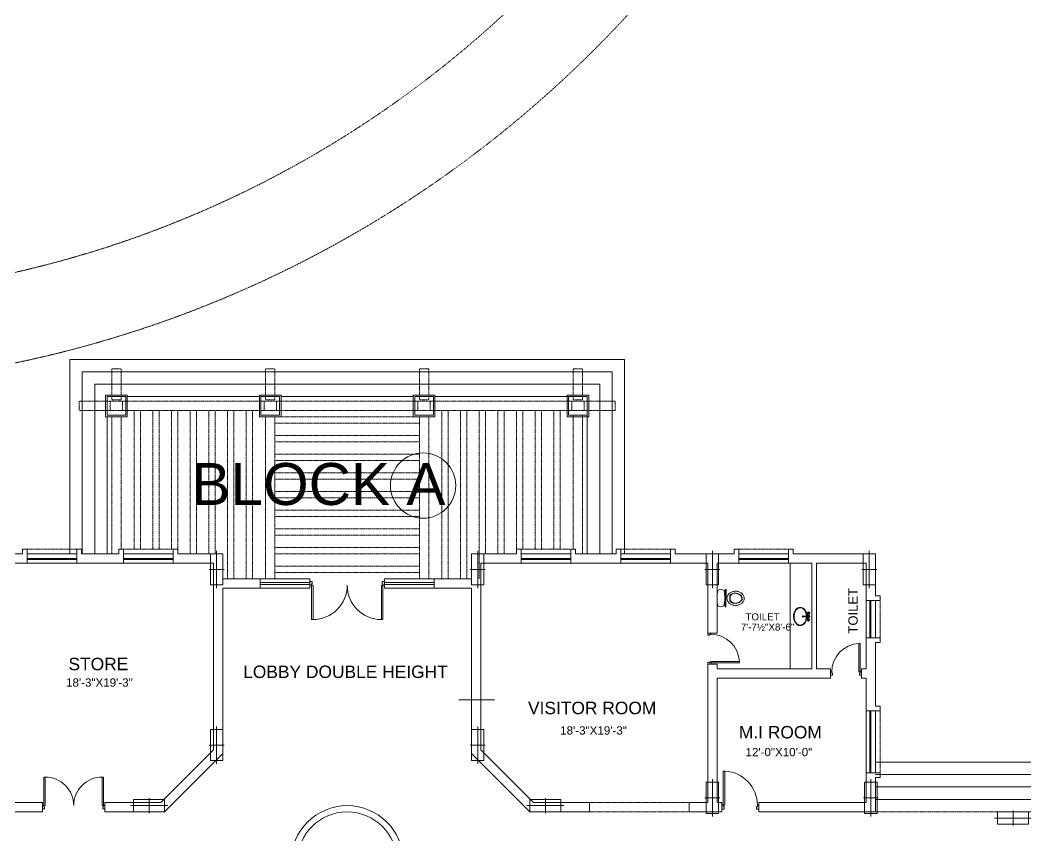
# Model space of a CAD drawing. Header units: inches. Extents: x -110725 to 51121, y 8404 to 44825.
# Drawn here: x 19453 to 20424, y 21810 to 22598 of the extents above; entities that cross this region are included whole.
import ezdxf

# ---------------------------------------------------------------- set-up
doc = ezdxf.new("R2010")
doc.units = ezdxf.units.IN
doc.header["$LTSCALE"] = 0.1
doc.header["$MEASUREMENT"] = 0
for name, pattern in [('DASHED', [0.75, 0.5, -0.25]), ('DASHED2', [0.375, 0.25, -0.125]), ('HIDDEN', [0.375, 0.25, -0.125])]:
    doc.linetypes.add(name, pattern=pattern)
doc.layers.get('0').update_dxf_attribs({"color": 1, "lineweight": 0})
for name, color, linetype, lineweight in [('Col.', 4, 'Continuous', 0), ('dim', 252, 'Continuous', 0), ('DOOR', 32, 'Continuous', 0), ('HATCH', 5, 'Continuous', 5), ('PLASTER', 7, 'Continuous', 0), ('PLUMBING', 8, 'Continuous', 0), ('stair', 5, 'Continuous', 0), ('TEXT', 3, 'Continuous', 0), ('WALL', 7, 'Continuous', 0), ('WIN', 160, 'Continuous', 0), ('wood pergola', 22, 'DASHED2', 0)]:
    doc.layers.add(name, color=color, linetype=linetype, lineweight=lineweight)
doc.styles.add('as', font='arial.ttf')
doc.styles.add('ATTR', font='romans.shx', dxfattribs={"width": 0.8, "height": 1.2})

# ---------------------------------------------------------------- blocks, each defined once
blk = doc.blocks.new('DD3')
for p, q in [((-70.5, 34.88), (-70.5, 1.85)), ((-70.5, 34.88), (-69, 34.88)), ((-69, 1.85), (-69, 34.88)), ((-1.5, 34.88), (-3, 34.88)), ((-3, 1.85), (-3, 34.88)), ((-1.5, 34.88), (-1.5, 1.85)), ((-72, 1.88), (-72, -1.88)), ((-70.5, 1.88), (-72, 1.88)), ((-69, 1.88), (-70.5, 1.88)), ((-70.5, 0.38), (-70.5, 1.88)), ((-69.75, 0.38), (-70.5, 0.38)), ((-69.75, -1.88), (-69.75, 0.38)), ((-1.5, 1.85), (-3, 1.85)), ((-1.5, 0.38), (-2.25, 0.38)), ((-2.25, 0.38), (-2.25, -1.88)), ((-1.5, 1.88), (-1.5, 0.38)), ((0, 1.88), (-1.5, 1.88)), ((0, -1.88), (0, 1.88)), ((-72, -1.88), (-69.75, -1.88)), ((-2.25, -1.88), (0, -1.88))]:
    blk.add_line(p, q)
for centre, start, end in [((-69, 1.88), 359.98236, 90), ((-3, 1.88), 90, 180.01764)]:
    blk.add_arc(centre, 33, start, end)
blk = doc.blocks.new('D-6-dub')
blk.add_blockref('DD3', (0, 0))
blk = doc.blocks.new('D-1')
for points in [[(1.5, 34.85), (1.5, 1.85), (3, 1.85), (3, 34.85)], [(2.25, 0.38), (2.25, -1.88), (0, -1.88), (0, 1.88), (1.5, 1.88), (1.5, 0.38)], [(33.75, 0.38), (34.5, 0.38), (34.5, 1.88), (36, 1.88), (36, -1.88), (33.75, -1.88)]]:
    blk.add_lwpolyline(points, close=True)
blk.add_arc((1.5, 1.88), 33, 0, 87.39475)
blk = doc.blocks.new('WC')
at = {"color": 7}
blk.add_line((-8.27, 8.02), (-8.27, 8.77), dxfattribs=at)
for p, q in [((-8.27, 8.67), (8.27, 8.71)), ((8.27, 7.96), (-8.27, 7.92)), ((8.27, 7.96), (8.27, 8.71))]:
    blk.add_line(p, q)
blk.add_lwpolyline([(-0.14, 9.53, 0.117624), (2.42, 10.14, 0.104467), (4.71, 11.98, 0.090021), (6.18, 14.63, 0.081928), (6.72, 17.9, 0.081928), (6.18, 21.17, 0.090021), (4.71, 23.82, 0.104467), (2.42, 25.66, 0.117624), (-0.14, 26.27, 0.117624), (-2.69, 25.66, 0.104467), (-4.98, 23.82, 0.090021), (-6.45, 21.17, 0.081928), (-6.99, 17.9, 0.081928), (-6.45, 14.63, 0.090021), (-4.98, 11.98, 0.104467), (-2.69, 10.14, 0.117624)], format="xyb", close=True)
for points in [[(-4.97, 18.6, -0.16652), (-2.22, 23.53), (-2.22, 23.53, -0.177224), (0, 24.29)], [(-4.72, 18.54, -0.166722), (-2.06, 23.33, -0.177633), (0, 24.04, -0.211372)], [(4.97, 18.6, 0.16652), (2.22, 23.53), (2.22, 23.53, 0.177224), (0, 24.29)], [(4.72, 18.54, 0.166722), (2.06, 23.33, 0.177633), (0, 24.04, 0.211372)], [(-2.44, 12.5, -0.319055), (-4.94, 18.54, -0.319055)], [(-2.37, 12.74, -0.318165), (-4.69, 18.54, -0.318165)], [(2.37, 12.74, 0.318165), (4.69, 18.54, 0.318165)], [(2.44, 12.5, 0.319055), (4.94, 18.54, 0.319055)], [(-7.5, 0.73, -0.25), (-7.52, 6.73, -0.25)], [(-7.52, 6.73, -0.049862), (-0.02, 7.5, -0.049862)], [(0, 0, -0.049876), (-7.5, 0.73, -0.049876)], [(0, 0, 0.049876), (7.5, 0.73, 0.049876)], [(7.52, 6.73, 0.049862), (0.02, 7.5, 0.049862)], [(7.5, 0.73, 0.25), (7.52, 6.73, 0.25)]]:
    blk.add_lwpolyline(points, format="xyb")
for points in [[(2.37, 12.49), (-2.44, 12.51)], [(-2.39, 12.76), (2.37, 12.74)]]:
    blk.add_lwpolyline(points)
blk = doc.blocks.new('fdg')
for p, q in [((-3.72, 1.47), (-3.97, 1.47)), ((-3.72, 1.25), (-3.97, 1.25)), ((-3.4, 1.79), (-3.4, 2.04)), ((-3.4, 0.92), (-3.4, 0.68)), ((-3.17, 1.8), (-3.17, 2.04)), ((-3.17, 0.93), (-3.17, 0.68)), ((-2.85, 1.47), (-2.61, 1.47)), ((-2.85, 1.25), (-2.61, 1.25)), ((-0.45, 5.44), (-0.45, 2.14)), ((0.45, 2.14), (0.45, 5.44)), ((2.85, 1.47), (2.61, 1.47)), ((2.85, 1.25), (2.61, 1.25)), ((3.17, 1.79), (3.17, 2.04)), ((3.17, 0.92), (3.17, 0.68)), ((3.4, 1.8), (3.4, 2.04)), ((3.4, 0.93), (3.4, 0.68)), ((3.72, 1.47), (3.97, 1.47)), ((3.72, 1.25), (3.97, 1.25))]:
    blk.add_line(p, q)
for centre, radius in [((-3.29, 1.36), 1.25), ((-4.19, 1.36), 0.253), ((-3.29, 1.36), 0.453), ((-3.29, 2.27), 0.253), ((-3.29, 0.45), 0.253), ((-2.38, 1.36), 0.253), ((0, 6.89), 0.544), ((0, 1.36), 0.453), ((3.29, 1.36), 1.25), ((2.38, 1.36), 0.253), ((3.29, 1.36), 0.453), ((3.29, 2.27), 0.253), ((3.29, 0.45), 0.253), ((4.19, 1.36), 0.253)]:
    blk.add_circle(centre, radius)
for centre, radius, start, end in [((-3.29, 1.36), 0.906, 105.2407, 164.2093), ((-3.29, 1.36), 0.906, 196.23422, 253.90469), ((-3.29, 1.36), 0.906, 16.4413, 74.0789), ((-3.29, 1.36), 0.906, 286.12, 344.0884), ((0, 1.36), 1.36, 109.6514, 70.3603), ((0, 1.36), 0.906, 120.3431, 59.7554), ((0, 5.44), 0.453, 0, 180), ((3.29, 1.36), 0.906, 106.12, 164.0884), ((3.29, 1.36), 0.906, 196.44125, 254.07887), ((3.29, 1.36), 0.906, 285.2407, 344.2093), ((3.29, 1.36), 0.906, 16.2342, 73.9047)]:
    blk.add_arc(centre, radius, start, end)
blk.add_ellipse((0, 9.39), major_axis=(-8.55, 0), ratio=0.719829, start_param=-4.659338, end_param=1.517745)
blk.add_open_spline([(0.45, 2.75), (0.99, 2.77), (1.52, 2.82), (3.3, 3.12), (4.5, 3.54), (6.56, 4.7), (7.42, 5.46), (8.51, 7), (8.83, 7.75), (9.11, 9.3), (9.06, 10.1), (8.59, 11.62), (8.18, 12.34), (7.06, 13.62), (6.36, 14.19), (4.74, 15.11), (3.83, 15.47), (1.89, 15.94), (0.87, 16.05), (-1.16, 16.03), (-2.17, 15.89), (-4.09, 15.38), (-4.98, 15), (-6.56, 14.04), (-7.25, 13.46), (-8.31, 12.14), (-8.69, 11.41), (-9.08, 9.88), (-9.1, 9.08), (-8.76, 7.54), (-8.4, 6.8), (-7.38, 5.46), (-6.72, 4.87), (-5.18, 3.88), (-4.29, 3.48), (-2.42, 2.94), (-1.44, 2.78), (-0.45, 2.75)], degree=3, knots=[-4.661485, -4.661485, -4.661485, -4.661485, -4.481024, -4.481024, -4.045821, -4.045821, -3.610618, -3.610618, -3.267968, -3.267968, -2.925319, -2.925319, -2.582669, -2.582669, -2.240019, -2.240019, -1.89737, -1.89737, -1.55472, -1.55472, -1.21207, -1.21207, -0.869421, -0.869421, -0.526771, -0.526771, -0.184121, -0.184121, 0.158528, 0.158528, 0.501178, 0.501178, 0.843828, 0.843828, 1.186477, 1.186477, 1.519892, 1.519892, 1.519892, 1.519892])
at = {"style": 'ATTR', "width": 0.8, "flags": 9}
blk.add_attdef('ESTCODE', (0, 1.36), '', height=0.0000181, rotation=180, dxfattribs=at)
blk = doc.blocks.new('44')
at = {"layer": 'Col.', "linetype": 'Continuous'}
blk.add_lwpolyline([(-24729.42, 37327.33), (-24729.42, 37339.33), (-24759.42, 37339.33), (-24759.42, 37327.33)], close=True, dxfattribs=at)
at = {"layer": 'dim', "linetype": 'Continuous'}
for p, q in [((-24744.42, 37340.53), (-24744.42, 37326.13)), ((-24762.42, 37333.33), (-24726.42, 37333.33))]:
    blk.add_line(p, q, dxfattribs=at)

msp = doc.modelspace()

# ---------------------------------------------------------------- linework, layer by layer
at = {"linetype": 'HIDDEN'}
for p, q in [((20098.79394, 21842.45053), (20002.79394, 21842.45053)), ((20098.79394, 21833.45053), (20002.79394, 21833.45053))]:
    msp.add_line(p, q, dxfattribs=at)
at = {"layer": 'HATCH', "linetype": 'DASHED'}
msp.add_circle((19219.80314, 23357.89444), 1114.64012, dxfattribs=at)
msp.add_arc((19219.80314, 23357.89444), 1029.45919, 272.81171005, 314.23569614, dxfattribs=at)
at = {"layer": 'PLASTER', "elevation": 27.16259}
for points in [[(19535.54394, 22214.67364), (19556.54394, 22214.67364), (19556.54394, 22235.67364), (19535.54394, 22235.67364)], [(19684.04394, 22214.67364), (19705.04394, 22214.67364), (19705.04394, 22235.67364), (19684.04394, 22235.67364)], [(19832.54394, 22214.67364), (19853.54394, 22214.67364), (19853.54394, 22235.67364), (19832.54394, 22235.67364)], [(20002.04394, 22214.67364), (19981.04394, 22214.67364), (19981.04394, 22235.67364), (20002.04394, 22235.67364)]]:
    msp.add_lwpolyline(points, close=True, dxfattribs=at)
at = {"layer": 'PLUMBING'}
msp.add_line((20196.29394, 21971.45053), (20196.29394, 22073.45053), dxfattribs=at)
at = {"layer": 'stair'}
for p, q in [((19525.04394, 22082.45053), (19525.04394, 22246.17364)), ((20012.54394, 22246.17364), (19525.04394, 22246.17364)), ((20012.54394, 22082.45053), (20012.54394, 22246.17364)), ((19684.04394, 22234.17364), (19556.54394, 22234.17364)), ((19832.54394, 22234.17364), (19705.04394, 22234.17364)), ((20000.54394, 22234.17364), (19853.54394, 22234.17364)), ((20000.54394, 22082.45053), (20000.54394, 22234.17364)), ((19537.04394, 22082.45053), (19537.04394, 22214.67364))]:
    msp.add_line(p, q, dxfattribs=at)
at = {"layer": 'stair', "elevation": 27.16259}
for points in [[(20278.79394, 21845.45053), (20447.05888, 21845.45053), (20616.92113, 22015.31279), (20616.92113, 23859.58394), (20760.51912, 24108.30295), (19268.92088, 25001.69199), (19079.53912, 24685.50107)], [(20278.79394, 21857.45053), (20442.08831, 21857.45053), (20604.92113, 22020.28335), (20604.92113, 23862.79933), (20744.22233, 24104.07608), (19273.04959, 24985.23132), (19089.83381, 24679.33509)], [(20278.79394, 21869.45053), (20437.11775, 21869.45053), (20592.92113, 22025.25392), (20592.92113, 23866.01472), (20727.92554, 24099.84922), (19277.1783, 24968.77065), (19100.1285, 24673.16911)], [(20278.79394, 21881.45053), (20432.14719, 21881.45053), (20580.92113, 22030.22448), (20580.92113, 23869.23011), (20711.62875, 24095.62235), (19281.30702, 24952.30997), (19110.42319, 24667.00313)], [(19501.04394, 22082.45053), (19501.04394, 22270.17364), (20036.54394, 22270.17364), (20036.54394, 22082.45053)], [(19513.04394, 22082.45053), (19513.04394, 22258.17364), (20024.54394, 22258.17364), (20024.54394, 22082.45053)]]:
    msp.add_lwpolyline(points, dxfattribs=at)
at = {"layer": 'TEXT'}
msp.add_circle((19842.06986, 22148.36331, 27.16259), 31.49954, dxfattribs=at)
at = {"layer": 'WALL'}
for p, q in [((19455.29394, 22086.95053), (19459.79394, 22086.95053)), ((19455.29394, 22082.45053), (19455.29394, 22086.95053)), ((19459.79394, 22073.45053), (19459.79394, 22086.95053)), ((19507.79394, 22073.45053), (19507.79394, 22086.95053)), ((19507.79394, 22086.95053), (19512.29394, 22086.95053)), ((19512.29394, 22082.45053), (19512.29394, 22086.95053)), ((19548.29394, 22086.95053), (19552.79394, 22086.95053)), ((19548.29394, 22082.45053), (19548.29394, 22086.95053)), ((19552.79394, 22073.45053), (19552.79394, 22086.95053)), ((19600.79394, 22073.45053), (19600.79394, 22086.95053)), ((19600.79394, 22086.95053), (19605.29394, 22086.95053)), ((19605.29394, 22082.45053), (19605.29394, 22086.95053)), ((19932.29394, 22086.95053), (19936.79394, 22086.95053)), ((19932.29394, 22082.45053), (19932.29394, 22086.95053)), ((19936.79394, 22073.45053), (19936.79394, 22086.95053)), ((19984.79394, 22073.45053), (19984.79394, 22086.95053)), ((19984.79394, 22086.95053), (19989.29394, 22086.95053)), ((19989.29394, 22082.45053), (19989.29394, 22086.95053)), ((20028.29394, 22086.95053), (20032.79394, 22086.95053)), ((20028.29394, 22082.45053), (20028.29394, 22086.95053)), ((20032.79394, 22073.45053), (20032.79394, 22086.95053)), ((20080.79394, 22073.45053), (20080.79394, 22086.95053)), ((20080.79394, 22086.95053), (20085.29394, 22086.95053)), ((20085.29394, 22082.45053), (20085.29394, 22086.95053)), ((20142.29394, 22086.95053), (20146.79394, 22086.95053)), ((20142.29394, 22082.45053), (20142.29394, 22086.95053)), ((20146.79394, 22073.45053), (20146.79394, 22086.95053)), ((20194.79394, 22073.45053), (20194.79394, 22086.95053)), ((20194.79394, 22086.95053), (20199.29394, 22086.95053)), ((20199.29394, 22082.45053), (20199.29394, 22086.95053)), ((19411.79394, 22082.45053), (19455.29394, 22082.45053)), ((19512.29394, 22082.45053), (19548.29394, 22082.45053)), ((19552.79394, 22073.45053), (19552.79394, 22082.45053)), ((19600.79394, 22073.45053), (19600.79394, 22082.45053)), ((19605.29394, 22082.45053), (19648.79394, 22082.45053)), ((19648.79394, 22058.45053), (19648.79394, 22082.45053)), ((19888.79394, 22058.45053), (19888.79394, 22082.45053)), ((19932.29394, 22082.45053), (19888.79394, 22082.45053)), ((19936.79394, 22073.45053), (19936.79394, 22082.45053)), ((19936.79394, 22073.45053), (19936.79394, 22082.45053)), ((19984.79394, 22073.45053), (19984.79394, 22082.45053)), ((19984.79394, 22073.45053), (19984.79394, 22082.45053)), ((20028.29394, 22082.45053), (19989.29394, 22082.45053)), ((20032.79394, 22073.45053), (20032.79394, 22082.45053)), ((20032.79394, 22073.45053), (20032.79394, 22082.45053)), ((20032.79394, 22073.45053), (20032.79394, 22082.45053)), ((20080.79394, 22073.45053), (20080.79394, 22082.45053)), ((20080.79394, 22073.45053), (20080.79394, 22082.45053)), ((20080.79394, 22073.45053), (20080.79394, 22082.45053)), ((20142.29394, 22082.45053), (20085.29394, 22082.45053)), ((20146.79394, 22073.45053), (20146.79394, 22082.45053)), ((20146.79394, 22073.45053), (20146.79394, 22082.45053)), ((20146.79394, 22073.45053), (20146.79394, 22082.45053)), ((20146.79394, 22073.45053), (20146.79394, 22082.45053)), ((20194.79394, 22073.45053), (20194.79394, 22082.45053)), ((20194.79394, 22073.45053), (20194.79394, 22082.45053)), ((20194.79394, 22073.45053), (20194.79394, 22082.45053)), ((20194.79394, 22073.45053), (20194.79394, 22082.45053)), ((20278.79394, 22082.45053), (20199.29394, 22082.45053)), ((20278.79394, 22041.95053), (20278.79394, 22082.45053)), ((19420.79394, 22073.45053), (19459.79394, 22073.45053)), ((19507.79394, 22073.45053), (19552.79394, 22073.45053)), ((19600.79394, 22073.45053), (19639.79394, 22073.45053)), ((19639.79394, 21893.45053), (19639.79394, 22073.45053)), ((19897.79394, 21893.45053), (19897.79394, 22073.45053)), ((19936.79394, 22073.45053), (19897.79394, 22073.45053)), ((20032.79394, 22073.45053), (19984.79394, 22073.45053)), ((20116.79394, 22073.45053), (20077.79394, 22073.45053)), ((20116.79394, 22005.95053), (20116.79394, 22073.45053)), ((20125.79394, 22005.95053), (20125.79394, 22073.45053)), ((20146.79394, 22073.45053), (20125.79394, 22073.45053)), ((20217.29394, 22073.45053), (20194.79394, 22073.45053)), ((20217.29394, 21971.45053), (20217.29394, 22073.45053)), ((20269.79394, 22073.45053), (20221.79394, 22073.45053)), ((20221.79394, 21971.45053), (20221.79394, 22073.45053)), ((20269.79394, 22037.45053), (20269.79394, 22073.45053)), ((19684.79394, 22058.45053), (19648.79394, 22058.45053)), ((19684.79394, 22049.45053), (19684.79394, 22058.45053)), ((19852.79394, 22058.45053), (19888.79394, 22058.45053)), ((19852.79394, 22049.45053), (19852.79394, 22058.45053)), ((19648.79394, 21889.72261), (19648.79394, 22049.45053)), ((19684.79394, 22049.45053), (19648.79394, 22049.45053)), ((19888.79394, 22049.45053), (19852.79394, 22049.45053)), ((19888.79394, 21889.72261), (19888.79394, 22049.45053)), ((20278.79394, 22041.95053), (20283.29394, 22041.95053)), ((20283.29394, 22037.45053), (20283.29394, 22041.95053)), ((20269.79394, 22037.45053), (20283.29394, 22037.45053)), ((20125.79394, 22005.95053), (20116.79394, 22005.95053)), ((20269.79394, 21971.45053), (20269.79394, 22001.45053)), ((20269.79394, 22001.45053), (20283.29394, 22001.45053)), ((20283.29394, 21996.95053), (20283.29394, 22001.45053)), ((20278.79394, 21962.45053), (20278.79394, 21996.95053)), ((20278.79394, 21996.95053), (20283.29394, 21996.95053)), ((20116.79394, 21842.45053), (20116.79394, 21975.95053)), ((20125.79394, 21975.95053), (20116.79394, 21975.95053)), ((20125.79394, 21971.45053), (20125.79394, 21975.95053)), ((20125.79394, 21971.45053), (20217.29394, 21971.45053)), ((20125.79394, 21971.45053), (20217.29394, 21971.45053)), ((20221.79394, 21971.45053), (20235.29394, 21971.45053)), ((20221.79394, 21971.45053), (20235.29394, 21971.45053)), ((20235.29394, 21971.45053), (20235.29394, 21962.45053)), ((20235.29394, 21971.45053), (20235.29394, 21962.45053)), ((20265.29394, 21971.45053), (20265.29394, 21962.45053)), ((20265.29394, 21971.45053), (20269.79394, 21971.45053)), ((20265.29394, 21971.45053), (20265.29394, 21962.45053)), ((20125.79394, 21842.45053), (20125.79394, 21962.45053)), ((20125.79394, 21962.45053), (20235.29394, 21962.45053)), ((20125.79394, 21962.45053), (20235.29394, 21962.45053)), ((20265.29394, 21962.45053), (20269.79394, 21962.45053)), ((20269.79394, 21930.95053), (20269.79394, 21962.45053)), ((20278.79394, 21962.45053), (20278.79394, 21935.45053)), ((19876.51444, 21941.54895), (19911.035, 21941.54895)), ((20283.29394, 21935.45053), (20278.79394, 21935.45053)), ((20283.29394, 21935.45053), (20283.29394, 21930.95053)), ((20283.29394, 21930.95053), (20269.79394, 21930.95053)), ((19588.79394, 21842.45053), (19639.79394, 21893.45053)), ((19897.79394, 21893.45053), (19948.79394, 21842.45053)), ((19592.52186, 21833.45053), (19648.79394, 21889.72261)), ((19888.79394, 21889.72261), (19945.06602, 21833.45053)), ((20269.79394, 21842.45053), (20269.79394, 21872.45053)), ((20269.79394, 21870.95053), (20283.29394, 21870.95053)), ((20278.79394, 21833.45053), (20278.79394, 21866.45053)), ((20278.79394, 21866.45053), (20283.29394, 21866.45053)), ((20283.29394, 21866.45053), (20283.29394, 21870.95053)), ((19420.79394, 21842.45053), (19474.79394, 21842.45053)), ((19474.79394, 21842.45053), (19474.79394, 21833.45053)), ((19534.79394, 21842.45053), (19534.79394, 21833.45053)), ((19534.79394, 21842.45053), (19588.79394, 21842.45053)), ((20002.79394, 21842.45053), (19948.79394, 21842.45053)), ((20002.79394, 21842.45053), (20002.79394, 21833.45053)), ((20098.79394, 21842.45053), (20098.79394, 21833.45053)), ((20116.79394, 21842.45053), (20098.79394, 21842.45053)), ((20116.79394, 21842.45053), (20116.79394, 21842.45053)), ((20125.79394, 21842.45053), (20130.29394, 21842.45053)), ((20130.29394, 21842.45053), (20125.79394, 21842.45053)), ((20130.29394, 21842.45053), (20130.29394, 21833.45053)), ((20269.79394, 21842.45053), (20166.29394, 21842.45053)), ((20166.29394, 21842.45053), (20166.29394, 21833.45053)), ((19411.79394, 21833.45053), (19474.79394, 21833.45053)), ((19534.79394, 21833.45053), (19592.52186, 21833.45053)), ((20002.79394, 21833.45053), (19945.06602, 21833.45053)), ((20125.79394, 21833.45053), (20098.79394, 21833.45053)), ((20125.79394, 21833.45053), (20130.29394, 21833.45053)), ((20130.29394, 21833.45053), (20125.79394, 21833.45053)), ((20278.79394, 21833.45053), (20166.29394, 21833.45053))]:
    msp.add_line(p, q, dxfattribs=at)
at = {"layer": 'WALL', "elevation": 27.16259}
for points in [[(19537.04394, 22216.17364), (19555.04394, 22216.17364), (19555.04394, 22234.17364), (19537.04394, 22234.17364)], [(19685.54394, 22216.17364), (19703.54394, 22216.17364), (19703.54394, 22234.17364), (19685.54394, 22234.17364)], [(19834.04394, 22216.17364), (19852.04394, 22216.17364), (19852.04394, 22234.17364), (19834.04394, 22234.17364)], [(20000.54394, 22216.17364), (19982.54394, 22216.17364), (19982.54394, 22234.17364), (20000.54394, 22234.17364)]]:
    msp.add_lwpolyline(points, close=True, dxfattribs=at)
at = {"layer": 'WIN', "linetype": 'DASHED2'}
for p, q in [((19541.54394, 22261.17364), (19550.54394, 22261.17364)), ((19541.54394, 22235.67364), (19541.54394, 22261.17364)), ((19550.54394, 22235.67364), (19550.54394, 22261.17364)), ((19690.04394, 22261.17364), (19699.04394, 22261.17364)), ((19690.04394, 22235.67364), (19690.04394, 22261.17364)), ((19699.04394, 22235.67364), (19699.04394, 22261.17364)), ((19838.54394, 22261.17364), (19847.54394, 22261.17364)), ((19838.54394, 22235.67364), (19838.54394, 22261.17364)), ((19847.54394, 22235.67364), (19847.54394, 22261.17364)), ((19987.04394, 22261.17364), (19996.04394, 22261.17364)), ((19987.04394, 22235.67364), (19987.04394, 22261.17364)), ((19996.04394, 22235.67364), (19996.04394, 22261.17364)), ((19541.54394, 22234.17364), (19541.54394, 22231.17364)), ((19550.54394, 22234.17364), (19550.54394, 22231.17364)), ((19690.04394, 22234.17364), (19690.04394, 22231.17364)), ((19699.04394, 22234.17364), (19699.04394, 22231.17364)), ((19838.54394, 22234.17364), (19838.54394, 22231.17364)), ((19847.54394, 22234.17364), (19847.54394, 22231.17364)), ((19987.04394, 22234.17364), (19987.04394, 22231.17364)), ((19996.04394, 22234.17364), (19996.04394, 22231.17364)), ((19510.04394, 22229.67364), (19510.04394, 22220.67364)), ((20027.54394, 22229.67364), (19510.04394, 22229.67364)), ((19537.04394, 22229.67364), (19540.04394, 22229.67364)), ((19555.04394, 22229.67364), (19552.04394, 22229.67364)), ((19685.54394, 22229.67364), (19688.54394, 22229.67364)), ((19834.04394, 22229.67364), (19837.04394, 22229.67364)), ((19982.54394, 22229.67364), (19985.54394, 22229.67364)), ((20027.54394, 22220.67364), (20027.54394, 22229.67364)), ((20027.54394, 22220.67364), (19510.04394, 22220.67364)), ((19537.04394, 22220.67364), (19540.04394, 22220.67364)), ((19541.54394, 22082.45053), (19541.54394, 22214.67364)), ((19550.54394, 22086.95053), (19550.54394, 22214.67364)), ((19555.04394, 22220.67364), (19552.04394, 22220.67364)), ((19685.54394, 22220.67364), (19688.54394, 22220.67364)), ((19690.04394, 22058.45053), (19690.04394, 22214.67364)), ((19699.04394, 22058.45053), (19699.04394, 22214.67364)), ((19834.04394, 22220.67364), (19837.04394, 22220.67364)), ((19838.54394, 22058.45053), (19838.54394, 22214.67364)), ((19847.54394, 22058.45053), (19847.54394, 22214.67364)), ((19982.54394, 22220.67364), (19985.54394, 22220.67364)), ((19987.04394, 22086.95053), (19987.04394, 22216.17364)), ((19996.04394, 22082.45053), (19996.04394, 22216.17364)), ((19507.79394, 22086.95053), (19459.79394, 22086.95053)), ((19600.79394, 22086.95053), (19552.79394, 22086.95053)), ((19936.79394, 22086.95053), (19984.79394, 22086.95053)), ((20032.79394, 22086.95053), (20080.79394, 22086.95053)), ((20146.79394, 22086.85164), (20194.79394, 22086.85164)), ((20283.29394, 22037.45053), (20283.29394, 22001.45053)), ((20283.29394, 21930.95053), (20283.29394, 21870.95053)), ((20278.79394, 21833.45053), (20452.02944, 21833.45053))]:
    msp.add_line(p, q, dxfattribs=at)
at = {"layer": 'WIN'}
for p, q in [((19459.79394, 22082.45053), (19507.79394, 22082.45053)), ((19459.79394, 22077.95053), (19507.79394, 22077.95053)), ((19459.79394, 22076.95053), (19507.79394, 22076.95053)), ((19600.79394, 22082.45053), (19552.79394, 22082.45053)), ((19600.79394, 22077.95053), (19552.79394, 22077.95053)), ((19600.79394, 22076.95053), (19552.79394, 22076.95053)), ((19936.79394, 22082.45053), (19984.79394, 22082.45053)), ((19936.79394, 22077.95053), (19984.79394, 22077.95053)), ((19936.79394, 22076.95053), (19984.79394, 22076.95053)), ((20080.79394, 22082.45053), (20032.79394, 22082.45053)), ((20080.79394, 22077.95053), (20032.79394, 22077.95053)), ((20080.79394, 22076.95053), (20032.79394, 22076.95053)), ((20146.79394, 22082.45053), (20194.79394, 22082.45053)), ((20146.79394, 22077.95053), (20194.79394, 22077.95053)), ((20146.79394, 22076.95053), (20194.79394, 22076.95053)), ((19459.79394, 22073.45053), (19507.79394, 22073.45053)), ((19600.79394, 22073.45053), (19552.79394, 22073.45053)), ((19936.79394, 22073.45053), (19984.79394, 22073.45053)), ((20080.79394, 22073.45053), (20032.79394, 22073.45053)), ((20146.79394, 22073.45053), (20194.79394, 22073.45053)), ((19732.79394, 22058.45053), (19684.79394, 22058.45053)), ((19732.79394, 22058.45053), (19732.79394, 22049.45053)), ((19804.79394, 22058.45053), (19852.79394, 22058.45053)), ((19804.79394, 22058.45053), (19804.79394, 22049.45053)), ((19684.79394, 22054.95053), (19732.79394, 22054.95053)), ((19684.79394, 22052.95053), (19732.79394, 22052.95053)), ((19684.79394, 22049.45053), (19732.79394, 22049.45053)), ((19852.79394, 22054.95053), (19804.79394, 22054.95053)), ((19852.79394, 22052.95053), (19804.79394, 22052.95053)), ((19852.79394, 22049.45053), (19804.79394, 22049.45053)), ((20269.79394, 22001.45053), (20269.79394, 22037.45053)), ((20273.29394, 22001.45053), (20273.29394, 22037.45053)), ((20274.29394, 22001.45053), (20274.29394, 22037.45053)), ((20278.79394, 22001.45053), (20278.79394, 22037.45053)), ((20269.79394, 21870.95053), (20269.79394, 21930.95053)), ((20273.29394, 21870.95053), (20273.29394, 21930.95053)), ((20274.29394, 21870.95053), (20274.29394, 21930.95053)), ((20278.79394, 21870.95053), (20278.79394, 21930.95053))]:
    msp.add_line(p, q, dxfattribs=at)
at = {"layer": 'WIN', "linetype": 'DASHED2', "elevation": 27.16259}
for points in [[(19540.04394, 22229.67364), (19540.04394, 22220.67364)], [(19550.54394, 22231.17364), (19541.54394, 22231.17364)], [(19552.04394, 22220.67364), (19552.04394, 22229.67364)], [(19688.54394, 22229.67364), (19688.54394, 22220.67364)], [(19699.04394, 22231.17364), (19690.04394, 22231.17364)], [(19700.54394, 22220.67364), (19700.54394, 22229.67364)], [(19837.04394, 22229.67364), (19837.04394, 22220.67364)], [(19847.54394, 22231.17364), (19838.54394, 22231.17364)], [(19849.04394, 22220.67364), (19849.04394, 22229.67364)], [(19985.54394, 22229.67364), (19985.54394, 22220.67364)], [(19996.04394, 22231.17364), (19987.04394, 22231.17364)], [(19997.54394, 22220.67364), (19997.54394, 22229.67364)]]:
    msp.add_lwpolyline(points, dxfattribs=at)
at = {"layer": 'WIN'}
for radius in [54, 48]:
    msp.add_circle((19768.79394, 21785.45053, 27.16259), radius, dxfattribs=at)
at = {"layer": 'wood pergola'}
for p, q in [((19563.29394, 22220.67364), (19563.29394, 22086.95053)), ((19569.29394, 22220.67364), (19569.29394, 22086.95053)), ((19581.29394, 22220.67364), (19581.29394, 22086.95053)), ((19587.29394, 22220.67364), (19587.29394, 22086.95053)), ((19599.29394, 22220.67364), (19599.29394, 22086.95053)), ((19605.29394, 22220.67364), (19605.29394, 22082.45053)), ((19617.29394, 22220.67364), (19617.29394, 22082.45053)), ((19623.29394, 22220.67364), (19623.29394, 22082.45053)), ((19635.29394, 22220.67364), (19635.29394, 22082.45053)), ((19641.29394, 22220.67364), (19641.29394, 22082.45053)), ((19653.29394, 22220.67364), (19653.29394, 22058.45053)), ((19659.29394, 22220.67364), (19659.29394, 22058.45053)), ((19671.29394, 22220.67364), (19671.29394, 22058.45053)), ((19677.29394, 22220.67364), (19677.29394, 22058.45053)), ((19699.04394, 22214.56209), (19838.54394, 22214.56209)), ((19860.29394, 22220.67364), (19860.29394, 22058.45053)), ((19866.29394, 22220.67364), (19866.29394, 22058.45053)), ((19878.29394, 22220.67364), (19878.29394, 22058.45053)), ((19884.29394, 22220.67364), (19884.29394, 22058.45053)), ((19896.29394, 22220.67364), (19896.29394, 22058.45053)), ((19902.29394, 22220.67364), (19902.29394, 22082.45053)), ((19914.29394, 22220.67364), (19914.29394, 22082.45053)), ((19920.29394, 22220.67364), (19920.29394, 22082.45053)), ((19932.29394, 22220.67364), (19932.29394, 22082.45053)), ((19938.29394, 22220.67364), (19938.29394, 22086.95053)), ((19950.29394, 22220.67364), (19950.29394, 22086.95053)), ((19956.29394, 22220.67364), (19956.29394, 22086.95053)), ((19968.29394, 22220.67364), (19968.29394, 22086.95053)), ((19974.29394, 22220.67364), (19974.29394, 22086.95053)), ((19699.04394, 22208.56209), (19838.54394, 22208.56209)), ((19699.04394, 22196.56209), (19838.54394, 22196.56209)), ((19699.04394, 22190.56209), (19838.54394, 22190.56209)), ((19699.04394, 22178.56209), (19838.54394, 22178.56209)), ((19699.04394, 22172.56209), (19838.54394, 22172.56209)), ((19699.04394, 22160.56209), (19838.54394, 22160.56209)), ((19699.04394, 22154.56209), (19838.54394, 22154.56209)), ((19699.04394, 22142.56209), (19838.54394, 22142.56209)), ((19699.04394, 22136.56209), (19838.54394, 22136.56209)), ((19699.04394, 22124.56209), (19838.54394, 22124.56209)), ((19699.04394, 22118.56209), (19838.54394, 22118.56209)), ((19699.04394, 22106.56209), (19838.54394, 22106.56209)), ((19699.04394, 22100.56209), (19838.54394, 22100.56209)), ((19699.04394, 22088.56209), (19838.54394, 22088.56209)), ((19699.04394, 22082.56209), (19838.54394, 22082.56209)), ((19699.04394, 22070.56209), (19838.54394, 22070.56209)), ((19699.04394, 22064.56209), (19838.54394, 22064.56209))]:
    msp.add_line(p, q, dxfattribs=at)

# ---------------------------------------------------------------- block references
at = {"layer": 'Col.', "linetype": 'Continuous', "xscale": -1}
for p, rotation in [((56976.05763, -2676.96891, 27.16259), 90), ((57454.62584, -2676.96891, 27.16259), 90), ((-17438.53796, 46642.36998, 27.16259), 270), ((-17059.03796, 46591.36998, 27.16259), 270)]:
    msp.add_blockref('44', p, dxfattribs=dict(at, rotation=rotation))
at = {"layer": 'Col.', "linetype": 'Continuous'}
for p, rotation in [((-17438.53796, -2676.96891, 27.16259), 270), ((-17060.53796, -2676.96891, 27.16259), 270), ((56976.12584, 46642.36998, 27.16259), 90), ((57454.62584, 46591.36998, 27.16259), 90), ((-4332.87551, 59160.78243, 27.16259), 180)]:
    msp.add_blockref('44', p, dxfattribs=dict(at, rotation=rotation))
at = {"layer": 'Col.', "linetype": 'Continuous', "xscale": -1}
for p in [(-5166.89758, -15493.88137, 27.16259), (-4784.35343, -15493.88137, 27.16259)]:
    msp.add_blockref('44', p, dxfattribs=at)
at = {"layer": 'DOOR', "rotation": 180.0000000000007}
msp.add_blockref('D-6-dub', (19732.79394, 22053.95053, 27.16259), dxfattribs=at)
at = {"layer": 'DOOR', "xscale": -0.8333333333333107, "yscale": 0.833333333329413, "zscale": 0.8333333333298237, "rotation": 270}
msp.add_blockref('D-1', (20118.35644, 21975.95053, 27.16259), dxfattribs=at)
at = {"layer": 'DOOR'}
for name, p, xscale, yscale, zscale in [('D-1', (20265.29394, 21966.95053, 27.16259), -0.8333333333333107, 0.833333333329413, 0.8333333333298237), ('D-6-dub', (19534.79394, 21837.95053, 27.16259), 0.8333333333339397, 0.8333333333339397, 0.8333333333339397)]:
    msp.add_blockref(name, p, dxfattribs=dict(at, xscale=xscale, yscale=yscale, zscale=zscale))
msp.add_blockref('D-1', (20130.29394, 21837.95053, 27.16259), dxfattribs=at)
at = {"layer": 'PLUMBING', "xscale": -1, "rotation": 269.8075578981113}
msp.add_blockref('WC', (20125.79394, 22039.70053, 27.16259), dxfattribs=at)
at = {"layer": 'PLUMBING', "xscale": -0.9800902086717542, "yscale": 0.9800902086681162, "zscale": 0.9800902086673869, "rotation": 89.2219251986665}
msp.add_blockref('fdg', (20215.33064, 22021.95207, 27.16259), dxfattribs=at)

# ---------------------------------------------------------------- texts
at = {"layer": 'TEXT', "style": 'as'}
for s, height, p in [('BLOCK A', 40.5, (19618.4254, 22129.60532)), ('TOILET', 6.75, (20153.21688, 22018.27627)), ('7\'-7½"X8\'-6"', 6.75, (20148.7748, 22008.4336)), ('STORE', 12, (19499.76121, 21970.15526)), ('LOBBY DOUBLE HEIGHT', 12, (19668.40384, 21962.62261)), ('18\'-3"X19\'-3"', 8, (19497.42328, 21954.26782)), ('VISITOR ROOM', 12, (19943.33554, 21927.71668)), ('18\'-3"X19\'-3"', 8, (19974.40017, 21908.02389)), ('M.I ROOM', 12, (20146.88404, 21904.3349)), ('12\'-0"X10\'-0"', 8, (20153.31725, 21887.13826))]:
    msp.add_text(s, height=height, dxfattribs=at).set_placement(p)
msp.add_text('TOILET', height=9, rotation=90, dxfattribs=at).set_placement((20261.58576, 22005.51535))

doc.saveas('drawing.dxf')
